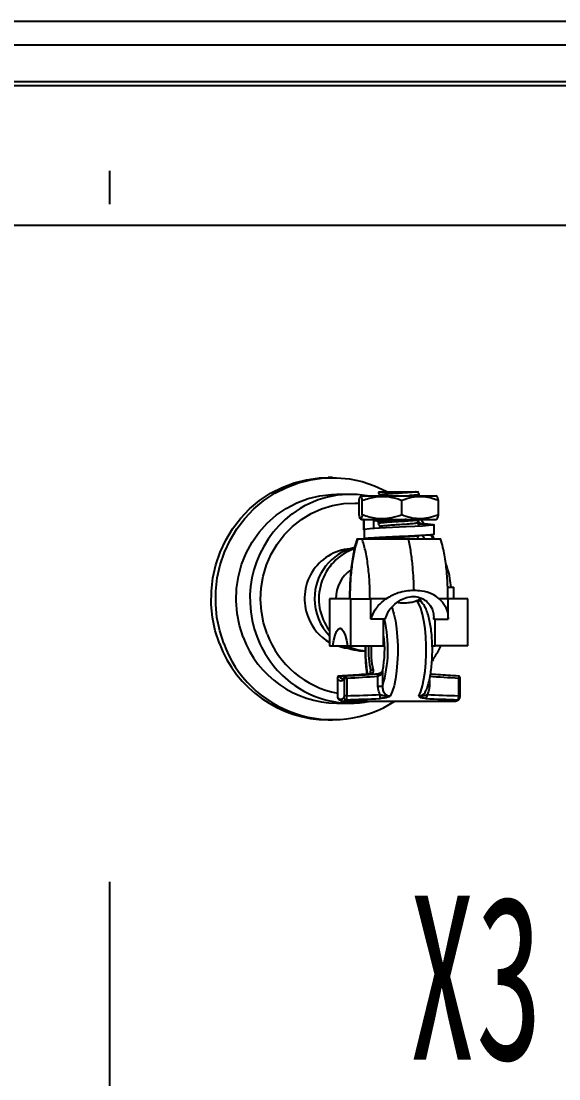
# Model space of a CAD drawing. Header units: millimetres. Extents: x 0 to 6631, y 0 to 4689.
# Drawn here: x 1359 to 1490.1, y 3387.6 to 3645.2 of the extents above; entities that cross this region are included whole.
import ezdxf

# ---------------------------------------------------------------- set-up
doc = ezdxf.new("R2010")
doc.units = ezdxf.units.MM
doc.header["$LTSCALE"] = 13
doc.linetypes.add('CENTERX2', pattern=[101.6, 63.5, -12.7, 12.7, -12.7])
for name, color, linetype in [('2', 3, 'Continuous'), ('中心线', 1, 'CENTERX2'), ('几何体', 7, 'Continuous'), ('注释', 2, 'Continuous')]:
    doc.layers.add(name, color=color, linetype=linetype)
doc.styles.get("Standard").update_dxf_attribs({"font": 'gbenor.shx', "bigfont": 'gbcbig.shx'})
doc.styles.add('仿宋体', font='')
doc.styles.get('仿宋体').set_extended_font_data('STFangsong')
doc.dimstyles.new('SLDDIMSTYLE2', dxfattribs={"dimtxt": 0.18, "dimasz": 40.8, "dimexe": 0, "dimexo": 0.0625, "dimgap": 0, "dimtad": 0, "dimtih": 1, "dimtoh": 1, "dimdec": 0, "dimrnd": 1e-09, "dimzin": 0, "dimdsep": 46, "dimtxsty": 'Standard', "dimsah": 1, "dimcen": 0.09, "dimadec": 0, "dimazin": 0, "dimtfac": 40.8, "dimtdec": 0, "dimtofl": 0, "dimtmove": 0, "dimatfit": 3, "dimfxl": 1, "dimfrac": 2, "dimtolj": 1, "dimtzin": 0, "dimarcsym": 0})

msp = doc.modelspace()

# ---------------------------------------------------------------- linework, layer by layer
at = {"layer": '中心线'}
msp.add_line((1380.65, 2610.03), (1380.65, 3608.77), dxfattribs=at)
at = {"layer": '几何体'}
for p, q in [((1195.35, 3645.23), (1565.95, 3645.23)), ((1570.65, 3639.37), (1190.65, 3639.37)), ((1190.65, 3630.53), (1570.65, 3630.53)), ((1166.15, 3629.53), (1595.15, 3629.53)), ((1166.15, 3595.53), (1595.15, 3595.53)), ((1434.9, 3534.03), (1433.83, 3534.03)), ((1439.37, 3529.96), (1435.95, 3529.96)), ((1446.24, 3530.56), (1446.15, 3530.48)), ((1441.41, 3524.93), (1441.41, 3528.53)), ((1442.05, 3529.63), (1441.71, 3529.41)), ((1442.05, 3529.63), (1459.18, 3529.63)), ((1442.18, 3524.93), (1442.18, 3528.53)), ((1451.84, 3524.93), (1451.84, 3528.53)), ((1456.07, 3529.63), (1456.07, 3529.94)), ((1459.18, 3529.63), (1460.09, 3529.63)), ((1460.42, 3529.41), (1460.09, 3529.63)), ((1460.73, 3524.93), (1460.73, 3528.53)), ((1441.74, 3524.03), (1442.05, 3523.83)), ((1442.05, 3523.83), (1459.18, 3523.83)), ((1442.48, 3523.72), (1442.48, 3521.42)), ((1442.65, 3521.53), (1442.65, 3523.83)), ((1444.9, 3523.83), (1444.9, 3521.53)), ((1446.07, 3523.23), (1446.07, 3522.82)), ((1456.37, 3522.89), (1455.83, 3523.41)), ((1456.07, 3523.78), (1456.07, 3523.83)), ((1456.46, 3523.83), (1457.23, 3522.86)), ((1459.18, 3523.83), (1460.09, 3523.83)), ((1459.68, 3520.25), (1459.68, 3522.55)), ((1460.09, 3523.83), (1460.4, 3524.03)), ((1442.65, 3521.43), (1442.65, 3519.13)), ((1446.45, 3522.08), (1446.27, 3521.72)), ((1440.87, 3519.13), (1441.09, 3519.13)), ((1441.09, 3519.13), (1442.12, 3519.13)), ((1446.07, 3519.4), (1446.07, 3518.98)), ((1463.08, 3507.38), (1464.52, 3507.38)), ((1464.52, 3504.53), (1464.52, 3507.38)), ((1434.18, 3504.53), (1434.18, 3493.03)), ((1439.36, 3504.53), (1434.18, 3504.53)), ((1439.36, 3493.03), (1439.36, 3504.53)), ((1439.36, 3504.53), (1444.24, 3504.53)), ((1444.24, 3499.53), (1444.24, 3504.53)), ((1454.8, 3506.53), (1454.68, 3506.53)), ((1467.95, 3504.53), (1463.07, 3504.53)), ((1463.08, 3499.8), (1463.08, 3504.53)), ((1467.95, 3493.03), (1467.95, 3504.53)), ((1447.38, 3499.53), (1444.24, 3499.53)), ((1447.77, 3499.53), (1447.38, 3499.53)), ((1447.38, 3493.03), (1447.38, 3499.53)), ((1447.77, 3499.53), (1448.56, 3501.49)), ((1459.93, 3499.53), (1459.56, 3499.53)), ((1459.93, 3499.53), (1463.08, 3499.53)), ((1459.93, 3493.03), (1459.93, 3499.53)), ((1434.18, 3493.03), (1434.99, 3493.03)), ((1434.99, 3493.03), (1438.56, 3493.03)), ((1438.56, 3493.03), (1439.36, 3493.03)), ((1439.36, 3493.03), (1447.38, 3493.03)), ((1459.13, 3493.03), (1459.93, 3493.03)), ((1459.51, 3493.03), (1459.39, 3492.82)), ((1467.95, 3493.03), (1459.93, 3493.03)), ((1459.5, 3489.63), (1459.3, 3489.28)), ((1443.75, 3486.17), (1443.75, 3486.17)), ((1444.21, 3486.37), (1444.21, 3486.92)), ((1444.24, 3486.57), (1444.21, 3486.92)), ((1447.11, 3486.92), (1447.11, 3483.18)), ((1436.11, 3485.2), (1436.11, 3480.9)), ((1436.12, 3485.2), (1436.11, 3485.2)), ((1436.12, 3485.2), (1436.12, 3480.9)), ((1436.58, 3485.69), (1436.57, 3485.69)), ((1437.81, 3480.9), (1437.81, 3485.2)), ((1437.81, 3485.2), (1438.37, 3485.2)), ((1438.37, 3485.2), (1438.37, 3480.9)), ((1445.99, 3483.18), (1445.99, 3485.67)), ((1458.53, 3484.71), (1458.53, 3483.18)), ((1465.71, 3480.9), (1465.71, 3485.2)), ((1465.71, 3485.2), (1466.03, 3485.2)), ((1466.03, 3480.9), (1466.03, 3485.2)), ((1447.11, 3483.18), (1445.99, 3483.18)), ((1458.53, 3483.18), (1458.09, 3483.18)), ((1435.95, 3479.09), (1439.37, 3479.09)), ((1436.11, 3480.9), (1436.12, 3480.9)), ((1437.45, 3479.56), (1464.69, 3479.56)), ((1438.37, 3480.9), (1437.81, 3480.9)), ((1466.03, 3480.9), (1465.71, 3480.9)), ((1433.83, 3475.02), (1434.9, 3475.02))]:
    msp.add_line(p, q, dxfattribs=at)
at = {"layer": '几何体', "flags": 128}
for points in [[(1407.33, 3493.66), (1406.34, 3496.74), (1405.68, 3499.92), (1405.36, 3503.15), (1405.39, 3506.4), (1405.76, 3509.63), (1406.47, 3512.8), (1407.52, 3515.86), (1408.88, 3518.79), (1410.55, 3521.55), (1412.5, 3524.09), (1414.71, 3526.41), (1417.15, 3528.45), (1419.79, 3530.21), (1422.61, 3531.65), (1425.56, 3532.76), (1428.61, 3533.53), (1431.72, 3533.95), (1433.83, 3534.03)], [(1408.4, 3493.66), (1407.41, 3496.74), (1406.75, 3499.92), (1406.43, 3503.15), (1406.45, 3506.4), (1406.83, 3509.63), (1407.54, 3512.8), (1408.58, 3515.86), (1409.95, 3518.79), (1411.61, 3521.55), (1413.56, 3524.09), (1415.77, 3526.41), (1418.21, 3528.45), (1420.86, 3530.21), (1423.67, 3531.65), (1426.62, 3532.76), (1429.67, 3533.53), (1432.79, 3533.95), (1435.93, 3534.01), (1439.05, 3533.72), (1442.13, 3533.07), (1445.12, 3532.07), (1447.98, 3530.74), (1448.16, 3530.65)], [(1413.11, 3495.16), (1412.2, 3498.02), (1411.63, 3500.97), (1411.39, 3503.98), (1411.5, 3506.99), (1411.96, 3509.96), (1412.74, 3512.86), (1413.86, 3515.65), (1415.29, 3518.27), (1417, 3520.71), (1418.98, 3522.92), (1421.2, 3524.86), (1423.63, 3526.53), (1426.23, 3527.88), (1428.97, 3528.91), (1431.8, 3529.59), (1434.69, 3529.92), (1435.95, 3529.96)], [(1418.98, 3495.94), (1418.12, 3498.67), (1417.59, 3501.48), (1417.4, 3504.35), (1417.55, 3507.21), (1418.04, 3510.04), (1418.86, 3512.78), (1420, 3515.4), (1421.44, 3517.85), (1423.16, 3520.1), (1425.14, 3522.11), (1427.34, 3523.86), (1429.73, 3525.32), (1432.27, 3526.45), (1434.93, 3527.26), (1437.67, 3527.72), (1440.44, 3527.83), (1441.41, 3527.79)], [(1455.67, 3522.93), (1455.73, 3522.93), (1458.14, 3522.78), (1459.49, 3522.63), (1459.67, 3522.53), (1459.27, 3522.43), (1458.32, 3522.33), (1456.86, 3522.23), (1455.02, 3522.13), (1452.9, 3522.03), (1449.55, 3521.88), (1446.4, 3521.73), (1443.99, 3521.58), (1442.65, 3521.43), (1442.65, 3521.43)], [(1456.75, 3520.02), (1457.36, 3519.28), (1457.39, 3519.24)], [(1459.06, 3520.18), (1459.31, 3519.76), (1459.63, 3519.19)], [(1449.39, 3502.46), (1449.48, 3502.2), (1449.9, 3500.8), (1450.26, 3499.15), (1450.53, 3497.28), (1450.72, 3495.26), (1450.81, 3493.15), (1450.81, 3491), (1450.72, 3488.89), (1450.53, 3486.87), (1450.26, 3485), (1449.91, 3483.34), (1449.49, 3481.94), (1449.01, 3480.83)], [(1455.97, 3480.83), (1456.44, 3481.94), (1456.86, 3483.34), (1457.21, 3485), (1457.49, 3486.87), (1457.67, 3488.89), (1457.77, 3491), (1457.77, 3493.15), (1457.67, 3495.26), (1457.49, 3497.28), (1457.21, 3499.15), (1456.86, 3500.8), (1456.44, 3502.2), (1455.96, 3503.3), (1455.44, 3504.07)], [(1434.99, 3493.03), (1435.22, 3494.47), (1435.54, 3495.67), (1435.91, 3496.57), (1436.33, 3497.14), (1436.77, 3497.33), (1437.21, 3497.14), (1437.63, 3496.57), (1438.01, 3495.67), (1438.32, 3494.47), (1438.56, 3493.03)], [(1439.2, 3492.35), (1437.87, 3492.52), (1436, 3493.03)], [(1437.81, 3485.2), (1437.61, 3484.88), (1437.4, 3484.65), (1437.18, 3484.51), (1436.97, 3484.46), (1436.75, 3484.51), (1436.53, 3484.65), (1436.32, 3484.88), (1436.12, 3485.2)], [(1436.66, 3485.65), (1436.62, 3485.69), (1436.58, 3485.69)], [(1438.37, 3485.2), (1438.36, 3485.32), (1438.34, 3485.44), (1438.33, 3485.54), (1438.31, 3485.62), (1438.29, 3485.67), (1438.27, 3485.69), (1438.26, 3485.69)], [(1465.56, 3485.69), (1465.57, 3485.69), (1465.61, 3485.67), (1465.65, 3485.62), (1465.68, 3485.54), (1465.7, 3485.44), (1465.71, 3485.32), (1465.71, 3485.2)]]:
    msp.add_lwpolyline(points, dxfattribs=at)
at = {"layer": '几何体'}
for centre, radius, start, end in [((1439.38, 3506.04), 23.91, 80.4841, 126.8802), ((1440.7, 3504.53), 25.92, 127.2134, 201.1955), ((1440.25, 3504.58), 12.16, 94.9484, 201.9736), ((1443.2, 3504.68), 12.65, 103.4009, 180.6989), ((1444.48, 3504.51), 12.89, 108.9248, 216.9623), ((1444.31, 3504.58), 8.57, 125.3431, 180.3381), ((1443.52, 3504.49), 12.97, 179.8296, 223.969), ((1455.47, 3502.29), 1.79, 42.2688, 90.7135), ((1440.24, 3504.29), 12.05, 200.6963, 239.8183), ((1417.36, 3492.2), 31.08, 343.1213, 13.5867), ((1436.19, 3503.7), 24.6, 200.31, 269.4487), ((1440.22, 3504.16), 25.34, 200.8096, 232.2233), ((1440.25, 3503.86), 22.7, 200.4416, 259.477), ((1422.15, 3492.11), 25.49, 348.2568, 8.246), ((1434.13, 3503.59), 28.58, 200.3505, 269.4082), ((1434.86, 3503.21), 28.13, 199.8617, 302.7947), ((1442.87, 3503.75), 11.97, 243.5819, 269.9638), ((1443.96, 3503.76), 11.99, 243.1697, 264.7118), ((1478.72, 3491.97), 35.78, 178.3144, 189.4848), ((1468.02, 3491.96), 24.33, 177.4793, 191.9427), ((1467.2, 3491.98), 22.9, 177.3808, 191.8956), ((1443.75, 3486.05), 0.121, 20.8763, 87.533), ((1444.75, 3486.67), 0.595, 86.1043, 154.5689), ((1445.1, 3485.73), 0.897, 356.0084, 29.0986), ((1439.38, 3503.04), 23.94, 232.1787, 281.3129), ((1436.61, 3485.2), 0.5, 93.2132, 180), ((1436.66, 3485.11), 0.542, 89.5811, 170.4407), ((1437.66, 3486), 1.06, 199.5891, 258.4604), ((1438.2, 3485.25), 0.396, 151.6379, 187.4641), ((1438.29, 3485.2), 0.5, 93.0277, 151.3391), ((1465.53, 3485.2), 0.5, 0, 86.7868), ((1443.52, 3480.91), 3.06, 346.9796, 4.8215), ((1456.49, 3481.09), 1.49, 324.0977, 2.841), ((1436.97, 3481.06), 0.984, 220.9944, 319.0056), ((1436.68, 3480.38), 0.457, 175.7685, 226.0037), ((1437.39, 3480.7), 1.14, 273.1224, 317.0988), ((1438.23, 3480.45), 0.522, 184.0308, 269.2249), ((1464.63, 3480.7), 1.14, 273.1224, 317.0988), ((1465.46, 3480.38), 0.453, 269.5876, 312.9977)]:
    msp.add_arc(centre, radius, start, end, dxfattribs=at)
for centre, major_axis, ratio, start_param, end_param in [((1409.17, 3492.06), (64.23, 0), 0.110537, 5.154621, 5.28286), ((1409.25, 3492.06), (68.04, 0), 0.111705, 5.154621, 5.28286), ((1493.14, 3492.06), (64.1, 0), 0.11856, 4.141918, 4.270157), ((1413.7, 3492.06), (102.95, 0), 0.111705, 4.954355, 5.037412), ((1488.95, 3492.06), (97, 0), 0.11856, 4.387366, 4.470423), ((1413.55, 3492.06), (103.21, 0), 0.121114, 4.953806, 5.037412), ((1488.59, 3492.06), (96.74, 0), 0.129215, 4.387366, 4.470972)]:
    msp.add_ellipse(centre, major_axis=major_axis, ratio=ratio, start_param=start_param, end_param=end_param, dxfattribs=at)
for points, knots in [([(1446.07, 3530.47), (1446.13, 3530.35), (1446.26, 3530.1), (1446.39, 3529.85), (1446.45, 3529.73)], [0, 0, 0, 0, 0.507312, 1, 1, 1, 1]), ([(1446.24, 3530.56), (1446.45, 3530.56), (1446.88, 3530.56), (1448.12, 3530.56), (1449.64, 3530.56), (1451.3, 3530.56), (1452.9, 3530.56), (1454.25, 3530.56), (1454.98, 3530.56), (1455.24, 3530.56), (1455.29, 3530.56)], [0, 0, 0, 0, 0.1408, 0.281601, 0.422095, 0.560119, 0.697396, 0.832652, 0.966706, 1, 1, 1, 1]), ([(1455.29, 3530.56), (1455.22, 3530.55), (1454.89, 3530.5), (1453.95, 3530.41), (1452.29, 3530.29), (1450.45, 3530.17), (1448.69, 3530.05), (1447.33, 3529.93), (1446.54, 3529.83), (1446.54, 3529.77), (1446.54, 3529.74)], [0, 0, 0, 0, 0.040099, 0.186463, 0.33184, 0.477217, 0.623582, 0.768687, 0.914603, 1, 1, 1, 1]), ([(1455.29, 3530.56), (1455.5, 3530.56), (1455.78, 3530.56), (1455.71, 3530.56), (1455.69, 3530.56)], [0, 0, 0, 0, 0.752277, 1, 1, 1, 1]), ([(1456.07, 3529.95), (1456, 3530.07), (1455.87, 3530.32), (1455.75, 3530.58), (1455.68, 3530.7)], [0, 0, 0, 0, 0.5000021, 1, 1, 1, 1]), ([(1441.41, 3528.53), (1441.48, 3528.79), (1441.61, 3529.34), (1441.81, 3529.53), (1442, 3529.23), (1442.12, 3528.76), (1442.18, 3528.53)], [0, 0, 0, 0, 0.267276, 0.541818, 0.768445, 1, 1, 1, 1]), ([(1442.18, 3528.53), (1443.31, 3528.87), (1445.24, 3529.46), (1448.11, 3529.48), (1450.19, 3529.08), (1451.42, 3528.66), (1451.84, 3528.53)], [0, 0, 0, 0, 0.356439, 0.608129, 0.868454, 1, 1, 1, 1]), ([(1451.84, 3528.53), (1452.61, 3528.79), (1454.19, 3529.34), (1456.52, 3529.53), (1458.73, 3529.23), (1460.06, 3528.76), (1460.73, 3528.53)], [0, 0, 0, 0, 0.267276, 0.541818, 0.768445, 1, 1, 1, 1]), ([(1455.98, 3529.94), (1456.01, 3529.92), (1456.1, 3529.87), (1455.46, 3529.78), (1454.56, 3529.69), (1453.8, 3529.64), (1453.64, 3529.63)], [0, 0, 0, 0, 0.128226, 0.510675, 0.89644, 1, 1, 1, 1]), ([(1460.73, 3528.53), (1460.66, 3528.81), (1460.55, 3529.28), (1460.44, 3529.34), (1460.39, 3529.36)], [0, 0, 0, 0, 0.609147, 1, 1, 1, 1]), ([(1442.18, 3524.93), (1442.11, 3524.66), (1441.97, 3524.12), (1441.77, 3523.93), (1441.58, 3524.23), (1441.47, 3524.69), (1441.41, 3524.93)], [0, 0, 0, 0, 0.267276, 0.541818, 0.768445, 1, 1, 1, 1]), ([(1451.84, 3524.93), (1451.42, 3524.79), (1450.22, 3524.38), (1448.13, 3523.98), (1445.26, 3523.99), (1443.31, 3524.58), (1442.18, 3524.93)], [0, 0, 0, 0, 0.131547, 0.383647, 0.643559, 1, 1, 1, 1]), ([(1460.73, 3524.93), (1459.95, 3524.66), (1458.38, 3524.12), (1456.04, 3523.93), (1453.84, 3524.23), (1452.51, 3524.69), (1451.84, 3524.93)], [0, 0, 0, 0, 0.267276, 0.541818, 0.768445, 1, 1, 1, 1]), ([(1460.39, 3524.04), (1460.45, 3524.1), (1460.56, 3524.23), (1460.67, 3524.68), (1460.73, 3524.93)], [0, 0, 0, 0, 0.472722, 1, 1, 1, 1]), ([(1442.65, 3523.83), (1442.5, 3523.79), (1442.33, 3523.76), (1442.49, 3523.72), (1442.51, 3523.72)], [0, 0, 0, 0, 0.8992845, 1, 1, 1, 1]), ([(1444.86, 3523.71), (1444.85, 3523.7), (1444.8, 3523.64), (1445.3, 3523.56), (1446.04, 3523.5), (1446.2, 3523.49)], [0, 0, 0, 0, 0.172055, 0.828422, 1, 1, 1, 1]), ([(1446.37, 3523.83), (1446.33, 3523.76), (1446.23, 3523.56), (1446.13, 3523.37), (1446.07, 3523.24)], [0, 0, 0, 0, 0.35774, 1, 1, 1, 1]), ([(1446.07, 3522.81), (1446.13, 3522.68), (1446.26, 3522.44), (1446.39, 3522.19), (1446.45, 3522.07)], [0, 0, 0, 0, 0.5073123, 1, 1, 1, 1]), ([(1452.9, 3523.83), (1452.73, 3523.81), (1451.97, 3523.76), (1450.39, 3523.67), (1448.5, 3523.55), (1447.02, 3523.43), (1446.15, 3523.32), (1446.15, 3523.26), (1446.15, 3523.23)], [0, 0, 0, 0, 0.062079, 0.262589, 0.46446, 0.664594, 0.865848, 1, 1, 1, 1]), ([(1455.98, 3523.78), (1456.01, 3523.76), (1456.1, 3523.71), (1455.48, 3523.62), (1454.2, 3523.5), (1452.39, 3523.38), (1450.4, 3523.26), (1448.5, 3523.14), (1447.02, 3523.02), (1446.15, 3522.91), (1446.15, 3522.84), (1446.15, 3522.82)], [0, 0, 0, 0, 0.041741, 0.166239, 0.291817, 0.416548, 0.541279, 0.666857, 0.791354, 0.916548, 1, 1, 1, 1]), ([(1455.56, 3522.97), (1455.49, 3522.95), (1455.4, 3522.91), (1454.87, 3522.84), (1453.95, 3522.74), (1452.29, 3522.62), (1450.45, 3522.51), (1448.69, 3522.38), (1447.33, 3522.27), (1446.54, 3522.16), (1446.54, 3522.1), (1446.54, 3522.08)], [0, 0, 0, 0, 0.080519, 0.117389, 0.251969, 0.38564, 0.519311, 0.653891, 0.787312, 0.921479, 1, 1, 1, 1]), ([(1455.61, 3522.97), (1455.67, 3523.09), (1455.8, 3523.34), (1455.92, 3523.6), (1455.99, 3523.72)], [0, 0, 0, 0, 0.5, 1, 1, 1, 1]), ([(1456.07, 3522.28), (1456, 3522.41), (1455.87, 3522.66), (1455.75, 3522.91), (1455.68, 3523.03)], [0, 0, 0, 0, 0.5000021, 1, 1, 1, 1]), ([(1455.79, 3522.82), (1455.95, 3522.8), (1456.72, 3522.74), (1457.32, 3522.65), (1457.28, 3522.57), (1457.26, 3522.54)], [0, 0, 0, 0, 0.143551, 0.699015, 1, 1, 1, 1]), ([(1442.65, 3521.53), (1442.5, 3521.49), (1442.33, 3521.46), (1442.49, 3521.42), (1442.51, 3521.42)], [0, 0, 0, 0, 0.900682, 1, 1, 1, 1]), ([(1459.64, 3520.25), (1459.65, 3520.24), (1459.74, 3520.2), (1459.34, 3520.12), (1458.41, 3520.03), (1456.93, 3519.92), (1455.06, 3519.83), (1452.58, 3519.71), (1449.49, 3519.58), (1446.31, 3519.42), (1443.75, 3519.28), (1443.02, 3519.18), (1442.65, 3519.13)], [0, 0, 0, 0, 0.016645, 0.106674, 0.19557, 0.2857234, 0.3747921, 0.4645735, 0.5981433, 0.7326161, 0.8659369, 1, 1, 1, 1]), ([(1451.04, 3519.64), (1450.68, 3519.62), (1449.48, 3519.55), (1447.58, 3519.42), (1445.7, 3519.28), (1445.17, 3519.18), (1444.9, 3519.13)], [0, 0, 0, 0, 0.128535, 0.420157, 0.709271, 1, 1, 1, 1]), ([(1455.86, 3519.87), (1455.74, 3519.84), (1455.45, 3519.77), (1454.18, 3519.66), (1452.4, 3519.54), (1450.39, 3519.43), (1448.53, 3519.3), (1447.19, 3519.21), (1446.81, 3519.15), (1446.68, 3519.13)], [0, 0, 0, 0, 0.1185744, 0.2798713, 0.4400811, 0.6002908, 0.7615877, 0.9214978, 1, 1, 1, 1]), ([(1455.61, 3519.14), (1455.67, 3519.26), (1455.8, 3519.51), (1455.92, 3519.76), (1455.99, 3519.89)], [0, 0, 0, 0, 0.5, 1, 1, 1, 1]), ([(1455.98, 3519.94), (1456.03, 3519.93), (1456.09, 3519.91), (1455.98, 3519.89), (1455.95, 3519.89)], [0, 0, 0, 0, 0.729162, 1, 1, 1, 1]), ([(1459.51, 3519.13), (1459.38, 3519.35), (1459.18, 3519.68), (1458.93, 3519.98), (1458.84, 3520.08)], [0, 0, 0, 0, 0.662711, 1, 1, 1, 1]), ([(1440.9, 3519.12), (1440.69, 3518.44), (1440.17, 3516.77), (1439.58, 3513.28), (1439.14, 3509.02), (1439.08, 3506.02), (1439.06, 3504.53)], [0, 0, 0, 0, 0.188098, 0.459941, 0.730574, 1, 1, 1, 1]), ([(1441.09, 3519.13), (1440.8, 3518.22), (1440.23, 3516.41), (1439.62, 3512.8), (1439.22, 3508.79), (1439.17, 3505.95), (1439.14, 3504.53)], [0, 0, 0, 0, 0.249999, 0.5, 0.750001, 1, 1, 1, 1]), ([(1444.06, 3504.53), (1444.04, 3505.95), (1443.99, 3508.79), (1443.58, 3512.8), (1442.97, 3516.41), (1442.4, 3518.22), (1442.12, 3519.13)], [0, 0, 0, 0, 0.249999, 0.5, 0.750001, 1, 1, 1, 1]), ([(1442.12, 3519.13), (1442.31, 3519.13), (1442.67, 3519.13), (1443.75, 3519.13), (1445.12, 3519.13), (1447.24, 3519.13), (1450.12, 3519.13), (1452.35, 3519.13), (1453.46, 3519.13)], [0, 0, 0, 0, 0.127417, 0.250118, 0.370814, 0.500407, 0.749559, 1, 1, 1, 1]), ([(1454.8, 3506.53), (1454.77, 3507.5), (1454.7, 3509.46), (1454.46, 3512.62), (1454.08, 3515.95), (1453.67, 3518.07), (1453.46, 3519.13)], [0, 0, 0, 0, 0.2138674, 0.4277366, 0.7138671, 1, 1, 1, 1]), ([(1453.46, 3519.13), (1454.53, 3519.13), (1456.68, 3519.13), (1459, 3519.13), (1460.43, 3519.13), (1461.09, 3519.13), (1461.36, 3519.13), (1461.27, 3519.13), (1461.26, 3519.13)], [0, 0, 0, 0, 0.281734, 0.564737, 0.712014, 0.849199, 0.988587, 1, 1, 1, 1]), ([(1463.08, 3504.53), (1463.05, 3506.02), (1462.99, 3509.02), (1462.56, 3513.28), (1461.97, 3516.77), (1461.45, 3518.44), (1461.24, 3519.12)], [0, 0, 0, 0, 0.269425, 0.540005, 0.811783, 1, 1, 1, 1]), ([(1463.83, 3507.38), (1463.74, 3508.08), (1463.54, 3509.73), (1463.09, 3511.65), (1462.64, 3512.81), (1462.53, 3513.1)], [0, 0, 0, 0, 0.361986, 0.843522, 1, 1, 1, 1]), ([(1444.24, 3499.53), (1444.54, 3500.3), (1445.17, 3501.92), (1446.69, 3503.56), (1447.75, 3504.34), (1448, 3504.53)], [0, 0, 0, 0, 0.4106821, 0.8582474, 1, 1, 1, 1]), ([(1448, 3504.53), (1447.66, 3504.53), (1446.99, 3504.53), (1446.11, 3504.53), (1445.39, 3504.53), (1444.8, 3504.53), (1444.43, 3504.53), (1444.27, 3504.53), (1444.24, 3504.53)], [0, 0, 0, 0, 0.233975, 0.449095, 0.621735, 0.7798, 0.949594, 1, 1, 1, 1]), ([(1454.68, 3506.53), (1454.06, 3506.49), (1452.81, 3506.43), (1450.49, 3505.91), (1448.96, 3505.06), (1448.01, 3504.53)], [0, 0, 0, 0, 0.266654, 0.541385, 1, 1, 1, 1]), ([(1448.56, 3501.49), (1449.04, 3502.1), (1449.99, 3503.32), (1451.9, 3504.54), (1453.82, 3505.1), (1455.51, 3505.06), (1457.02, 3504.53), (1458.31, 3503.55), (1459.06, 3502.45), (1459.34, 3501.7), (1459.41, 3501.51)], [0, 0, 0, 0, 0.164954, 0.330688, 0.448443, 0.566554, 0.678375, 0.801387, 0.947726, 1, 1, 1, 1]), ([(1460.94, 3504.53), (1460.39, 3504.93), (1459.18, 3505.81), (1456.99, 3506.42), (1455.44, 3506.49), (1454.8, 3506.52)], [0, 0, 0, 0, 0.327432, 0.722961, 1, 1, 1, 1]), ([(1455.44, 3504.07), (1455.47, 3504.09), (1455.77, 3504.22), (1456.09, 3504.41), (1456.02, 3504.46), (1456, 3504.47)], [0, 0, 0, 0, 0.07688, 0.760317, 1, 1, 1, 1]), ([(1456.83, 3503.44), (1456.83, 3503.43), (1456.84, 3503.42), (1456.76, 3503.56), (1456.59, 3503.86), (1456.38, 3504.21), (1456.12, 3504.45), (1456.02, 3504.54)], [0, 0, 0, 0, 0.05968, 0.281414, 0.52284, 0.812759, 1, 1, 1, 1]), ([(1460.94, 3504.53), (1461.46, 3503.95), (1462.58, 3502.72), (1463.09, 3500.87), (1463.08, 3499.76), (1463.08, 3499.53)], [0, 0, 0, 0, 0.410645, 0.877492, 1, 1, 1, 1]), ([(1463.08, 3504.53), (1463.08, 3504.53), (1463.09, 3504.53), (1463, 3504.53), (1462.72, 3504.53), (1462.12, 3504.53), (1461.44, 3504.53), (1460.94, 3504.53)], [0, 0, 0, 0, 0.050272, 0.220214, 0.378002, 0.550604, 1, 1, 1, 1]), ([(1450.77, 3503.66), (1451.12, 3503.61), (1452.01, 3503.48), (1453.37, 3503.54), (1454.64, 3503.77), (1455.18, 3503.97), (1455.44, 3504.07)], [0, 0, 0, 0, 0.187993, 0.472175, 0.745329, 1, 1, 1, 1]), ([(1457.63, 3481.95), (1457.66, 3482.02), (1457.91, 3482.51), (1458.26, 3483.54), (1458.65, 3485.12), (1458.94, 3486.84), (1459.14, 3488.66), (1459.25, 3490.55), (1459.28, 3492.47), (1459.21, 3494.37), (1459.07, 3496.22), (1458.84, 3497.96), (1458.53, 3499.57), (1458.12, 3501.03), (1457.63, 3502.26), (1457.17, 3503.04), (1456.85, 3503.41), (1456.79, 3503.49)], [0, 0, 0, 0, 0.015077, 0.097229, 0.175491, 0.250336, 0.323472, 0.395766, 0.467684, 0.539535, 0.611529, 0.683942, 0.757201, 0.832048, 0.909987, 0.981816, 1, 1, 1, 1]), ([(1459.41, 3501.51), (1459.5, 3501.04), (1459.62, 3500.4), (1459.57, 3499.72), (1459.56, 3499.53)], [0, 0, 0, 0, 0.711751, 1, 1, 1, 1]), ([(1442.89, 3493.03), (1442.88, 3492.57), (1442.86, 3491.48), (1442.92, 3489.75), (1443.07, 3487.92), (1443.21, 3486.7), (1443.32, 3486.15), (1443.32, 3486.13)], [0, 0, 0, 0, 0.190492, 0.456201, 0.72244, 0.990232, 1, 1, 1, 1]), ([(1459.17, 3489.46), (1459.42, 3489.8), (1460.23, 3490.89), (1460.94, 3492.1), (1461.33, 3493), (1461.34, 3493.03)], [0, 0, 0, 0, 0.304677, 0.976403, 1, 1, 1, 1]), ([(1443.75, 3486.17), (1443.17, 3486.12), (1440.78, 3485.94), (1438.39, 3485.8), (1436.58, 3485.69)], [0, 0, 0, 0, 0.2432882, 1, 1, 1, 1]), ([(1445.88, 3486.17), (1445.26, 3486.12), (1442.72, 3485.94), (1440.19, 3485.8), (1438.26, 3485.69)], [0, 0, 0, 0, 0.243288, 1, 1, 1, 1]), ([(1444.23, 3486.57), (1444.23, 3486.51), (1444.23, 3486.34), (1444.2, 3486.31), (1444.05, 3486.22), (1443.9, 3486.18), (1443.78, 3486.17), (1443.75, 3486.17)], [0, 0, 0, 0, 0.244242, 0.586549, 0.770422, 0.935279, 1, 1, 1, 1]), ([(1444.79, 3487.26), (1444.81, 3487.15), (1444.86, 3486.87), (1444.79, 3486.54), (1444.56, 3486.29), (1444.26, 3486.14), (1444, 3486.11), (1443.86, 3486.09)], [0, 0, 0, 0, 0.19113, 0.455045, 0.64034, 0.81838, 1, 1, 1, 1]), ([(1447.1, 3487.04), (1447.09, 3487), (1447.05, 3486.81), (1446.9, 3486.59), (1446.6, 3486.36), (1446.29, 3486.24), (1446.04, 3486.18), (1445.91, 3486.17), (1445.88, 3486.17)], [0, 0, 0, 0, 0.094513, 0.437663, 0.636517, 0.801665, 0.954023, 1, 1, 1, 1]), ([(1447.11, 3486.92), (1447.07, 3486.74), (1447, 3486.42), (1446.75, 3486.05), (1446.47, 3485.82), (1446.25, 3485.72), (1446.09, 3485.68), (1446.03, 3485.67), (1445.99, 3485.67)], [0, 0, 0, 0, 0.322413, 0.569131, 0.760582, 0.899161, 0.941211, 1, 1, 1, 1]), ([(1437.85, 3485.44), (1437.8, 3485.35), (1437.65, 3485.1), (1437.46, 3484.96), (1437.45, 3484.96), (1437.45, 3484.97)], [0, 0, 0, 0, 0.236337, 0.649879, 1, 1, 1, 1]), ([(1465.56, 3485.69), (1464.94, 3485.73), (1462.69, 3485.86), (1460.44, 3486.02), (1458.8, 3486.14)], [0, 0, 0, 0, 0.2724255, 1, 1, 1, 1]), ([(1446.57, 3481.17), (1446.43, 3481.42), (1446.07, 3482.04), (1446.02, 3482.76), (1445.99, 3483.18)], [0, 0, 0, 0, 0.413036, 1, 1, 1, 1]), ([(1446.57, 3481.17), (1446.81, 3481.1), (1447.32, 3480.95), (1448.07, 3480.79), (1448.65, 3480.78), (1448.95, 3480.82), (1449.01, 3480.83), (1449.01, 3480.83)], [0, 0, 0, 0, 0.300437, 0.634414, 0.924764, 0.99629, 1, 1, 1, 1]), ([(1447.11, 3483.18), (1447.11, 3482.87), (1447.12, 3482.38), (1447.35, 3481.81), (1447.61, 3481.41), (1447.87, 3481.16), (1448.26, 3480.94), (1448.61, 3480.82), (1448.91, 3480.83), (1449.01, 3480.83)], [0, 0, 0, 0, 0.269326, 0.428414, 0.525733, 0.691221, 0.735093, 0.916205, 1, 1, 1, 1]), ([(1455.97, 3480.83), (1456.06, 3480.83), (1456.34, 3480.82), (1456.81, 3480.98), (1457.16, 3481.27), (1457.44, 3481.58), (1457.53, 3481.79), (1457.6, 3481.96)], [0, 0, 0, 0, 0.132653, 0.419367, 0.696453, 0.750531, 1, 1, 1, 1]), ([(1455.97, 3480.83), (1455.97, 3480.83), (1456.02, 3480.82), (1456.26, 3480.78), (1456.72, 3480.79), (1457.31, 3480.95), (1457.76, 3481.1), (1457.98, 3481.17)], [0, 0, 0, 0, 0.00371, 0.075236, 0.365586, 0.699563, 1, 1, 1, 1]), ([(1458.53, 3483.18), (1458.5, 3482.76), (1458.45, 3482.04), (1458.12, 3481.42), (1457.98, 3481.17)], [0, 0, 0, 0, 0.586964, 1, 1, 1, 1]), ([(1436.11, 3480.9), (1436.11, 3480.85), (1436.11, 3480.71), (1436.15, 3480.45), (1436.21, 3480.21), (1436.33, 3480.09), (1436.37, 3480.05)], [0, 0, 0, 0, 0.134831, 0.436421, 0.845647, 1, 1, 1, 1]), ([(1436.12, 3480.9), (1436.13, 3480.84), (1436.13, 3480.73), (1436.15, 3480.58), (1436.18, 3480.47), (1436.21, 3480.43), (1436.22, 3480.41)], [0, 0, 0, 0, 0.252044, 0.504046, 0.757121, 1, 1, 1, 1]), ([(1436.36, 3480.05), (1436.47, 3479.96), (1436.75, 3479.73), (1437.12, 3479.54), (1437.37, 3479.58), (1437.41, 3479.59)], [0, 0, 0, 0, 0.3618791, 0.8978288, 1, 1, 1, 1]), ([(1437.71, 3480.41), (1437.72, 3480.43), (1437.75, 3480.47), (1437.78, 3480.59), (1437.8, 3480.74), (1437.81, 3480.85), (1437.81, 3480.9)], [0, 0, 0, 0, 0.25538, 0.510786, 0.765429, 1, 1, 1, 1]), ([(1438.37, 3480.9), (1438.36, 3480.8), (1438.36, 3480.58), (1438.33, 3480.28), (1438.29, 3480.04), (1438.24, 3479.96), (1438.22, 3479.93)], [0, 0, 0, 0, 0.235074, 0.489904, 0.745094, 1, 1, 1, 1]), ([(1449.01, 3480.83), (1449.01, 3480.83), (1448.96, 3480.81), (1448.77, 3480.7), (1448.31, 3480.51), (1447.52, 3480.3), (1446.85, 3480.25), (1446.5, 3480.22)], [0, 0, 0, 0, 0.003162, 0.077396, 0.296914, 0.636124, 1, 1, 1, 1]), ([(1457.7, 3480.22), (1457.39, 3480.25), (1456.81, 3480.3), (1456.3, 3480.51), (1456.07, 3480.7), (1455.99, 3480.81), (1455.97, 3480.83), (1455.97, 3480.83)], [0, 0, 0, 0, 0.363876, 0.703086, 0.922604, 0.996838, 1, 1, 1, 1]), ([(1464.61, 3479.59), (1464.81, 3479.59), (1465.24, 3479.61), (1465.59, 3479.89), (1465.77, 3480.05)], [0, 0, 0, 0, 0.457635, 1, 1, 1, 1]), ([(1465.46, 3479.93), (1465.49, 3479.96), (1465.56, 3480.04), (1465.64, 3480.27), (1465.7, 3480.56), (1465.71, 3480.79), (1465.71, 3480.9)], [0, 0, 0, 0, 0.242425, 0.495266, 0.747427, 1, 1, 1, 1]), ([(1465.77, 3480.05), (1465.8, 3480.08), (1465.87, 3480.15), (1465.94, 3480.3), (1466, 3480.5), (1466.03, 3480.72), (1466.03, 3480.86), (1466.03, 3480.9)], [0, 0, 0, 0, 0.131776, 0.307136, 0.567894, 0.885735, 1, 1, 1, 1])]:
    msp.add_open_spline(points, degree=3, knots=knots, dxfattribs=at)

# ---------------------------------------------------------------- texts
at = {"layer": '2', "style": '仿宋体', "width": 0.6}
msp.add_text('X3', height=40, dxfattribs=at).set_placement((1453.52, 3392.23))

# ---------------------------------------------------------------- leaders
at = {"layer": '注释'}
msp.add_leader([(1529.38, 3427.32), (1443.85, 4071.23)], dimstyle='SLDDIMSTYLE2', dxfattribs=at)

doc.saveas('drawing.dxf')
